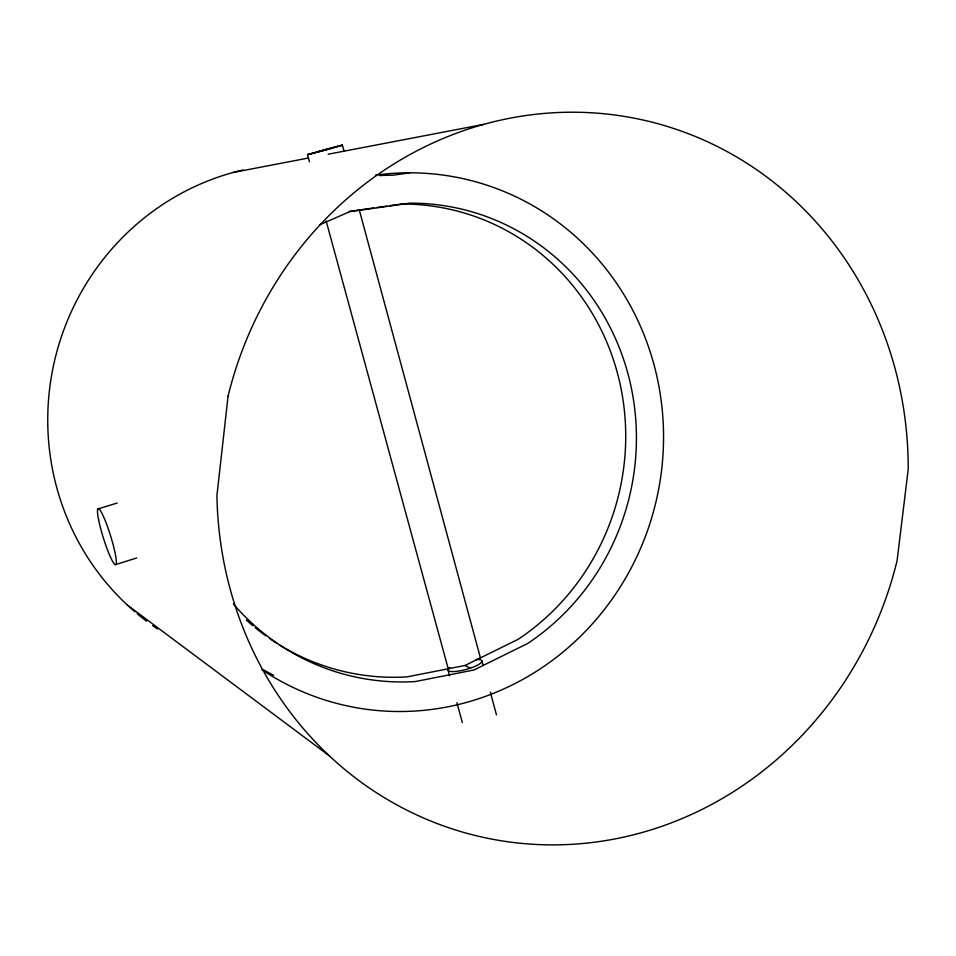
<?xml version="1.0" encoding="UTF-8"?>
<svg xmlns="http://www.w3.org/2000/svg" width="956" height="956" viewBox="0 0 956 956"><rect width="100%" height="100%" fill="white"/><g stroke="black" fill="none" stroke-linecap="round" stroke-linejoin="round"><path stroke-width="1.43" d="M292.022 652.1A237.124 227.193 -77 0 0 406.981 676.884L464.951 665.495L518.14 639.313A237.124 227.193 -77 0 0 617.468 373.258A237.124 227.193 -77 0 0 401.568 204.022L389.905 205.66M319.901 224.708L349.717 211.67L409.993 203.15A239.908 229.607 -77 0 1 628.104 374.334A239.908 229.607 -77 0 1 527.7 643.472L473.949 669.989L415.358 681.544A239.908 229.607 -77 0 1 233.395 603.977M343.957 150.881L342.415 145.181L307.485 154.645L309.433 161.767M307.485 154.645L342.415 145.181M115.987 564.482L136.744 557.946M97.775 509.01L117.146 503.047M307.772 154.621L327.215 149.638M342.105 145.228L322.722 150.2M327.717 149.196L331.613 148.419M318.372 151.395L322.184 150.642M233.001 172.51L308.645 157.979M328.195 154.227L483.688 124.376M409.658 172.809L392.976 175.211A263.736 252.97 -77 0 0 379.675 175.581M349.167 211.419L373.868 207.93M376.784 207.524L386.989 206.078M464.951 665.495L470.328 668.172M127.16 604.897L329.378 755.873M326.139 220.956L448.233 668.782M448.029 670.072L449.571 675.749M456.92 702.696L462.346 722.557M481.884 660.907L483.031 665.173M490.32 692.144L496.463 714.849M359.301 209.985L480.426 657.871M157.501 628.976A253.244 245.847 -77 0 1 152.59 625.582M146.543 621.173A253.244 245.847 -77 0 1 137.186 613.74M134.916 611.816A253.244 245.847 -77 0 1 55.209 358.034A253.244 245.847 -77 0 1 243.063 169.965M290.744 651.418A237.124 227.193 -77 0 1 279.331 644.858M276.834 643.304A237.124 227.193 -77 0 1 269.437 638.405M265.792 635.836A237.124 227.193 -77 0 1 255.204 627.698M252.922 625.798A237.124 227.193 -77 0 1 246.242 619.954M476.172 659.461A17.531 4.111 -15.2 0 1 478.574 664.563A17.531 4.111 -15.2 0 1 456.024 671.411A17.531 4.111 -15.2 0 1 449.858 667.455M375.493 175.139A269.927 258.371 -77 0 1 656.39 500.036A269.927 258.371 -77 0 1 261.801 669.678M273.655 675.283A263.736 252.97 -77 0 1 263.426 669.786M228.09 396.047L216.928 495.483A367.463 344.471 -77 0 0 521.809 843.407A367.463 344.471 -77 0 0 897.098 560.61L908.2 469.48A367.463 344.471 -77 0 0 607.168 114.087A367.463 344.471 -77 0 0 228.09 396.047M98.623 519.897A29.385 3.752 72.7 0 0 114.983 564.578A29.385 3.752 72.7 0 0 107.132 525.621A29.385 3.752 72.7 0 0 98.623 519.897"/></g></svg>
